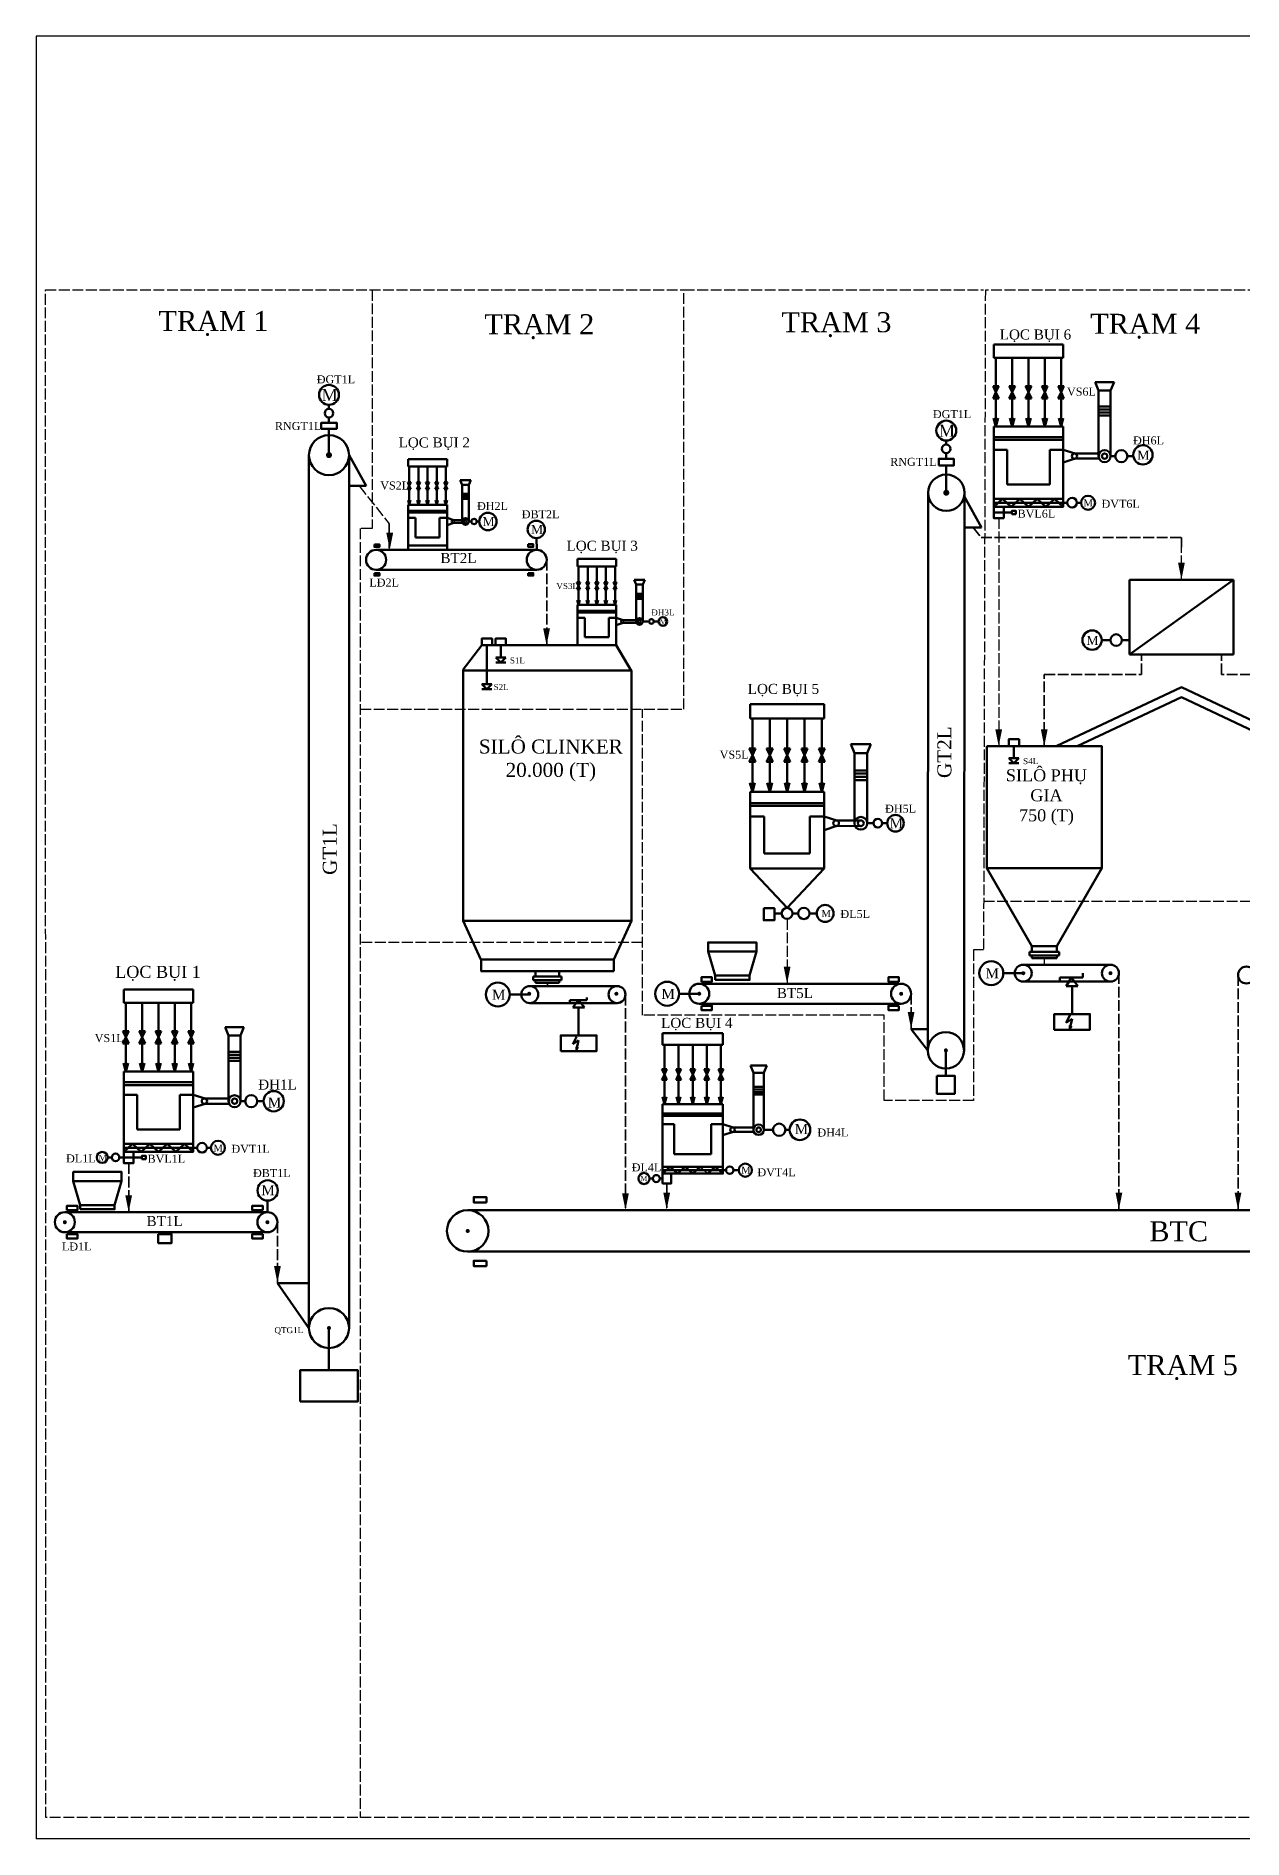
# Model space of a CAD drawing. Header units: millimetres. Extents: x 0 to 356400, y 0 to 90100.
# Drawn here: x 0 to 60313, y 0 to 90100 of the extents above; entities that cross this region are included whole.
import ezdxf

# ---------------------------------------------------------------- set-up
doc = ezdxf.new("R2010")
doc.units = ezdxf.units.MM
doc.header["$LTSCALE"] = 45
doc.linetypes.add('ACAD_ISO02W100', pattern=[15, 12, -3])
doc.layers.add('ASHADE', color=7, linetype='Continuous')
doc.layers.add('net dam', color=2, linetype='Continuous', lineweight=60)
doc.layers.add('net duc', color=1, linetype='ACAD_ISO02W100', lineweight=35)
doc.styles.add('chu', font='VNTIME.TTF', dxfattribs={"height": 300})

msp = doc.modelspace()

# ---------------------------------------------------------------- linework, layer by layer
at = {"color": 1, "linetype": 'Continuous'}
for p, q in [((356400, 90100), (0, 90100)), ((0, 90100), (0, 0)), ((356400, 0), (0, 0))]:
    msp.add_line(p, q, dxfattribs=at)
msp.add_line((33191, 33597), (33568, 33250))
for points in [[(17675, 64424, 0, 340, 0), (17675, 65274, 340, 340, 0)], [(57238, 62930, 0, 340, 0), (57238, 63780, 340, 340, 0)], [(25513, 59653, 0, 340, 0), (25513, 60503, 340, 340, 0)], [(50384, 54604, 0, 340, 0), (50384, 55454, 340, 340, 0)], [(37533, 42740, 0, 340, 0), (37533, 43590, 340, 340, 0)], [(43729, 40471, 0, 340, 0), (43729, 41321, 340, 340, 0)], [(29456, 31422, 0, 340, 0), (29456, 32272, 340, 340, 0)], [(31515, 31451, 0, 340, 0), (31515, 32301, 340, 340, 0)], [(54116, 31451, 0, 340, 0), (54116, 32301, 340, 340, 0)], [(60066, 31451, 0, 340, 0), (60066, 32301, 340, 340, 0)], [(4628, 31322, 0, 340, 0), (4628, 32172, 340, 340, 0)], [(12062, 27783, 0, 340, 0), (12062, 28633, 340, 340, 0)]]:
    msp.add_lwpolyline(points, format="xyseb")
at = {"layer": 'ASHADE', "linetype": 'ACAD_ISO02W100'}
for p, q in [((494, 1070), (470, 77410)), ((470, 77410), (32370, 77410)), ((16790, 77410), (16790, 65490)), ((32370, 56460), (32370, 77410)), ((32370, 77410), (47350, 77410)), ((47440, 77400), (47350, 44430)), ((352020, 77400), (47440, 77400)), ((16790, 65490), (16200, 65490)), ((16200, 65490), (16200, 1070)), ((16200, 56460), (32370, 56460)), ((30300, 41170), (30300, 56460)), ((47350, 46870), (67360, 46870)), ((30300, 44800), (16200, 44800)), ((47350, 44430), (46850, 44430)), ((46850, 44430), (46850, 36910)), ((42390, 41170), (30300, 41170)), ((42390, 36910), (42390, 41170)), ((46850, 36910), (42390, 36910)), ((86954, 1070), (494, 1070))]:
    msp.add_line(p, q, dxfattribs=at)
at = {"layer": 'net dam'}
for p, q in [((47859, 74682), (47859, 74150)), ((51333, 74682), (47859, 74682)), ((47859, 74150), (47859, 74013)), ((47859, 74013), (51333, 74013)), ((47968, 74013), (47968, 70584)), ((48782, 74013), (48782, 70584)), ((49596, 74013), (49596, 70584)), ((50410, 74013), (50410, 70584)), ((51224, 74013), (51224, 70584)), ((51333, 74150), (51333, 74682)), ((51333, 74150), (51333, 74013)), ((51333, 74013), (51333, 74150)), ((47824, 72608), (48112, 72608)), ((47968, 72298), (47824, 72608)), ((47968, 72298), (47824, 71989)), ((47968, 72298), (48112, 72608)), ((47968, 72298), (48112, 71989)), ((48782, 72298), (48638, 72608)), ((48638, 72608), (48926, 72608)), ((48782, 72298), (48638, 71989)), ((48782, 72298), (48926, 72608)), ((48782, 72298), (48926, 71989)), ((49596, 72298), (49452, 72608)), ((49452, 72608), (49740, 72608)), ((49596, 72298), (49452, 71989)), ((49596, 72298), (49740, 72608)), ((49596, 72298), (49740, 71989)), ((50266, 72608), (50554, 72608)), ((50410, 72298), (50266, 72608)), ((50410, 72298), (50266, 71989)), ((50410, 72298), (50554, 72608)), ((50410, 72298), (50554, 71989)), ((51224, 72298), (51080, 72608)), ((51080, 72608), (51368, 72608)), ((51224, 72298), (51080, 71989)), ((51224, 72298), (51368, 72608)), ((51224, 72298), (51368, 71989)), ((53101, 72391), (52930, 72809)), ((53870, 72809), (52930, 72809)), ((53101, 69106), (53101, 72391)), ((53101, 72391), (53700, 72391)), ((53700, 72391), (53870, 72809)), ((53700, 69106), (53700, 72391)), ((14639, 71474), (14639, 71672)), ((47824, 71989), (48112, 71989)), ((48638, 71989), (48926, 71989)), ((49452, 71989), (49740, 71989)), ((50266, 71989), (50554, 71989)), ((51080, 71989), (51368, 71989)), ((53101, 71581), (53700, 71581)), ((53101, 71431), (53700, 71431)), ((53101, 71281), (53700, 71281)), ((14639, 71041), (14639, 70778)), ((14639, 70476), (14639, 69232)), ((47968, 70584), (47855, 71006)), ((51333, 70584), (47859, 70584)), ((47859, 70584), (47859, 70051)), ((47968, 70584), (48081, 71006)), ((48782, 70584), (48669, 71006)), ((48782, 70584), (48894, 71006)), ((49596, 70584), (49483, 71006)), ((49596, 70584), (49708, 71006)), ((50410, 70584), (50297, 71006)), ((50410, 70584), (50522, 71006)), ((51224, 70584), (51111, 71006)), ((51224, 70584), (51336, 71006)), ((51333, 70051), (51333, 70584)), ((53101, 71131), (53700, 71131)), ((45487, 69687), (45487, 69886)), ((51333, 70051), (47859, 70051)), ((47859, 70051), (51333, 70051)), ((47859, 70051), (47859, 69915)), ((47859, 69915), (51333, 69915)), ((47859, 69425), (47859, 69915)), ((47859, 66978), (47859, 69425)), ((47859, 69425), (48527, 69425)), ((48527, 69425), (48527, 67690)), ((50665, 69425), (50665, 67690)), ((50665, 69425), (51333, 69425)), ((51333, 69915), (51333, 70051)), ((51333, 69425), (51333, 69915)), ((51333, 66978), (51333, 69425)), ((51333, 69425), (51934, 69233)), ((13639, 25533), (13639, 69157)), ((15639, 25533), (15639, 69157)), ((15639, 69157), (16494, 67615)), ((20537, 68963), (18592, 68963)), ((18592, 68963), (18592, 68665)), ((18592, 68665), (18592, 68588)), ((18592, 68588), (20537, 68588)), ((18653, 68588), (18653, 66667)), ((19109, 68588), (19109, 66667)), ((19565, 68588), (19565, 66667)), ((20020, 68588), (20020, 66667)), ((20476, 68588), (20476, 66667)), ((20537, 68665), (20537, 68963)), ((20537, 68665), (20537, 68588)), ((20537, 68588), (20537, 68665)), ((45487, 69254), (45487, 68979)), ((45487, 68596), (45487, 67352)), ((51333, 68787), (51934, 68980)), ((51934, 69233), (53129, 69233)), ((51934, 68980), (53129, 68980)), ((53700, 69106), (53926, 69106)), ((54524, 69106), (54837, 69106)), ((16494, 67615), (15639, 67615)), ((18572, 67801), (18734, 67801)), ((18653, 67628), (18572, 67801)), ((18653, 67628), (18572, 67454)), ((18653, 67628), (18734, 67801)), ((18653, 67628), (18734, 67454)), ((19109, 67628), (19028, 67801)), ((19028, 67801), (19189, 67801)), ((19109, 67628), (19028, 67454)), ((19109, 67628), (19189, 67801)), ((19109, 67628), (19189, 67454)), ((19565, 67628), (19484, 67801)), ((19484, 67801), (19645, 67801)), ((19565, 67628), (19484, 67454)), ((19565, 67628), (19645, 67801)), ((19565, 67628), (19645, 67454)), ((19940, 67801), (20101, 67801)), ((20020, 67628), (19940, 67801)), ((20020, 67628), (19940, 67454)), ((20020, 67628), (20101, 67801)), ((20020, 67628), (20101, 67454)), ((20476, 67628), (20395, 67801)), ((20395, 67801), (20557, 67801)), ((20476, 67628), (20395, 67454)), ((20476, 67628), (20557, 67801)), ((20476, 67628), (20557, 67454)), ((21289, 67680), (21193, 67913)), ((21720, 67913), (21193, 67913)), ((21289, 65840), (21289, 67680)), ((21289, 67680), (21624, 67680)), ((21624, 67680), (21720, 67913)), ((21624, 65840), (21624, 67680)), ((48527, 67690), (50665, 67690)), ((18572, 67454), (18734, 67454)), ((18653, 66667), (18590, 66904)), ((18653, 66667), (18716, 66904)), ((19028, 67454), (19189, 67454)), ((19109, 66667), (19046, 66904)), ((19109, 66667), (19172, 66904)), ((19484, 67454), (19645, 67454)), ((19565, 66667), (19501, 66904)), ((19565, 66667), (19628, 66904)), ((19940, 67454), (20101, 67454)), ((20020, 66667), (19957, 66904)), ((20020, 66667), (20083, 66904)), ((20395, 67454), (20557, 67454)), ((20476, 66667), (20413, 66904)), ((20476, 66667), (20539, 66904)), ((21289, 67226), (21624, 67226)), ((21289, 67142), (21624, 67142)), ((21289, 67058), (21624, 67058)), ((21289, 66974), (21624, 66974)), ((44558, 39409), (44579, 67277)), ((46373, 39409), (46395, 67289)), ((46395, 67078), (47250, 65536)), ((47859, 66578), (48293, 66978)), ((49596, 66778), (47859, 66778)), ((48293, 66978), (48727, 66578)), ((48727, 66578), (49162, 66978)), ((49162, 66978), (49596, 66578)), ((49596, 66578), (50030, 66978)), ((49596, 66778), (51532, 66778)), ((50030, 66978), (50465, 66578)), ((50465, 66578), (50899, 66978)), ((50899, 66978), (51333, 66578)), ((52017, 66778), (52221, 66778)), ((20537, 66667), (18592, 66667)), ((18592, 66667), (18592, 66369)), ((20537, 66369), (18592, 66369)), ((18592, 66369), (20537, 66369)), ((18592, 66369), (18592, 66293)), ((18592, 66293), (20537, 66293)), ((18592, 66019), (18592, 66293)), ((18592, 64648), (18592, 66019)), ((18592, 66019), (18966, 66019)), ((18966, 66019), (18966, 65047)), ((20163, 66019), (20163, 65047)), ((20163, 66019), (20537, 66019)), ((20537, 66369), (20537, 66667)), ((20537, 66293), (20537, 66369)), ((20537, 66019), (20537, 66293)), ((20537, 64648), (20537, 66019)), ((20537, 66019), (20874, 65911)), ((20874, 65911), (21305, 65911)), ((21624, 65840), (21756, 65840)), ((22023, 65840), (22146, 65840)), ((47859, 66295), (48765, 66295)), ((18966, 65047), (20163, 65047)), ((20537, 65661), (20874, 65769)), ((20874, 65769), (21305, 65769)), ((25014, 65009), (25019, 64424)), ((47250, 65536), (46395, 65536)), ((16994, 64424), (25019, 64424)), ((16994, 64424), (16994, 64424)), ((25019, 64424), (25019, 64424)), ((16994, 63424), (25019, 63424)), ((27050, 63968), (27050, 63670)), ((28996, 63968), (27050, 63968)), ((27050, 63670), (27050, 63593)), ((27050, 63593), (28996, 63593)), ((27111, 63593), (27111, 61672)), ((27567, 63593), (27567, 61672)), ((28023, 63593), (28023, 61672)), ((28478, 63593), (28478, 61672)), ((28934, 63593), (28934, 61672)), ((28996, 63670), (28996, 63968)), ((28996, 63670), (28996, 63593)), ((28996, 63593), (28996, 63670)), ((27030, 62806), (27192, 62806)), ((27111, 62633), (27030, 62806)), ((27111, 62633), (27030, 62459)), ((27030, 62459), (27192, 62459)), ((27111, 62633), (27192, 62806)), ((27111, 62633), (27192, 62459)), ((27567, 62633), (27486, 62806)), ((27486, 62806), (27647, 62806)), ((27567, 62633), (27486, 62459)), ((27486, 62459), (27647, 62459)), ((27567, 62633), (27647, 62806)), ((27567, 62633), (27647, 62459)), ((28023, 62633), (27942, 62806)), ((27942, 62806), (28103, 62806)), ((28023, 62633), (27942, 62459)), ((27942, 62459), (28103, 62459)), ((28023, 62633), (28103, 62806)), ((28023, 62633), (28103, 62459)), ((28398, 62806), (28559, 62806)), ((28478, 62633), (28398, 62806)), ((28478, 62633), (28398, 62459)), ((28398, 62459), (28559, 62459)), ((28478, 62633), (28559, 62806)), ((28478, 62633), (28559, 62459)), ((28934, 62633), (28854, 62806)), ((28854, 62806), (29015, 62806)), ((28934, 62633), (28854, 62459)), ((28854, 62459), (29015, 62459)), ((28934, 62633), (29015, 62806)), ((28934, 62633), (29015, 62459)), ((29985, 62685), (29890, 62918)), ((30416, 62918), (29890, 62918)), ((29985, 60845), (29985, 62685)), ((29985, 62685), (30321, 62685)), ((29985, 62231), (30321, 62231)), ((30321, 62685), (30416, 62918)), ((30321, 60845), (30321, 62685)), ((54641, 59190), (54641, 62930)), ((54641, 62930), (59835, 62930)), ((59835, 62930), (54641, 59190)), ((59835, 59190), (59835, 62930)), ((27111, 61672), (27048, 61909)), ((28996, 61672), (27050, 61672)), ((27050, 61672), (27050, 61374)), ((27050, 61374), (27050, 61298)), ((28996, 61374), (27050, 61374)), ((27050, 61374), (28996, 61374)), ((27050, 61024), (27050, 61298)), ((27050, 61298), (28996, 61298)), ((27111, 61672), (27174, 61909)), ((27567, 61672), (27504, 61909)), ((27567, 61672), (27630, 61909)), ((28023, 61672), (27960, 61909)), ((28023, 61672), (28086, 61909)), ((28478, 61672), (28415, 61909)), ((28478, 61672), (28541, 61909)), ((28934, 61672), (28871, 61909)), ((28934, 61672), (28997, 61909)), ((28996, 61374), (28996, 61672)), ((28996, 61298), (28996, 61374)), ((28996, 61024), (28996, 61298)), ((29985, 62147), (30321, 62147)), ((29985, 62063), (30321, 62063)), ((29985, 61979), (30321, 61979)), ((27050, 59653), (27050, 61024)), ((27050, 61024), (27424, 61024)), ((27424, 61024), (27424, 60052)), ((28621, 61024), (28621, 60052)), ((28621, 61024), (28996, 61024)), ((28996, 61024), (29332, 60916)), ((28996, 59653), (28996, 61024)), ((28996, 60666), (29332, 60774)), ((29332, 60916), (29985, 60916)), ((29332, 60774), (30001, 60774)), ((30321, 60845), (30637, 60845)), ((30863, 60844), (31110, 60844)), ((22284, 59653), (21351, 58445)), ((25551, 59653), (22272, 59653)), ((22531, 59653), (22531, 57704)), ((23223, 59653), (23223, 59046)), ((25551, 59653), (28994, 59653)), ((27050, 59653), (28996, 59653)), ((27424, 60052), (28621, 60052)), ((28996, 59653), (29750, 58355)), ((53689, 59912), (53257, 59912)), ((54641, 59912), (54268, 59912)), ((23223, 59046), (22973, 59046)), ((22973, 59046), (23223, 58801)), ((22973, 58801), (23473, 58801)), ((23223, 59046), (23473, 59046)), ((23223, 58801), (23473, 59046)), ((59835, 59190), (54641, 59190)), ((21351, 58448), (21351, 45876)), ((21351, 58396), (29750, 58396)), ((22281, 57704), (22531, 57459)), ((22531, 57704), (22281, 57704)), ((22531, 57459), (22781, 57704)), ((22531, 57704), (22781, 57704)), ((29750, 58396), (29750, 45887)), ((22281, 57459), (22781, 57459)), ((57238, 57566), (50983, 54604)), ((57238, 57068), (52035, 54604)), ((57238, 57566), (63494, 54604)), ((57238, 57068), (62442, 54604)), ((39386, 56708), (35680, 56708)), ((35680, 56708), (35680, 56140)), ((35680, 56140), (35680, 55994)), ((35680, 55994), (39386, 55994)), ((35796, 55994), (35796, 52336)), ((36664, 55994), (36664, 52336)), ((37533, 55994), (37533, 52336)), ((38401, 55994), (38401, 52336)), ((39269, 55994), (39269, 52336)), ((39386, 56140), (39386, 56708)), ((39386, 55994), (39386, 56140)), ((39386, 56140), (39386, 55994)), ((35642, 54495), (35950, 54495)), ((35796, 54165), (35642, 54495)), ((35796, 54165), (35642, 53834)), ((35796, 54165), (35950, 54495)), ((35796, 54165), (35950, 53834)), ((36511, 54495), (36818, 54495)), ((36664, 54165), (36511, 54495)), ((36664, 54165), (36511, 53834)), ((36664, 54165), (36818, 54495)), ((36664, 54165), (36818, 53834)), ((37379, 54495), (37687, 54495)), ((37533, 54165), (37379, 54495)), ((37533, 54165), (37379, 53834)), ((37533, 54165), (37687, 54495)), ((37533, 54165), (37687, 53834)), ((38247, 54495), (38555, 54495)), ((38401, 54165), (38247, 54495)), ((38401, 54165), (38247, 53834)), ((38401, 54165), (38555, 54495)), ((38401, 54165), (38555, 53834)), ((39115, 54495), (39423, 54495)), ((39269, 54165), (39115, 54495)), ((39269, 54165), (39115, 53834)), ((39269, 54165), (39423, 54495)), ((39269, 54165), (39423, 53834)), ((41718, 54709), (40715, 54709)), ((40897, 54264), (40715, 54709)), ((40897, 50760), (40897, 54264)), ((40897, 54264), (41536, 54264)), ((41536, 54264), (41718, 54709)), ((41536, 50760), (41536, 54264)), ((48870, 54619), (48870, 54011)), ((35642, 53834), (35950, 53834)), ((36511, 53834), (36818, 53834)), ((37379, 53834), (37687, 53834)), ((38247, 53834), (38555, 53834)), ((39115, 53834), (39423, 53834)), ((40897, 53400), (41536, 53400)), ((40897, 53240), (41536, 53240)), ((48620, 54011), (48870, 53766)), ((48870, 54011), (48620, 54011)), ((48620, 53766), (49120, 53766)), ((48870, 53766), (49120, 54011)), ((48870, 54011), (49120, 54011)), ((35796, 52336), (35676, 52787)), ((39386, 52336), (35680, 52336)), ((35680, 52336), (35680, 51768)), ((35796, 52336), (35916, 52787)), ((36664, 52336), (36544, 52787)), ((36664, 52336), (36785, 52787)), ((37533, 52336), (37413, 52787)), ((37533, 52336), (37653, 52787)), ((38401, 52336), (38281, 52787)), ((38401, 52336), (38521, 52787)), ((39269, 52336), (39149, 52787)), ((39269, 52336), (39389, 52787)), ((39386, 51768), (39386, 52336)), ((40897, 53080), (41536, 53080)), ((40897, 52920), (41536, 52920)), ((35680, 51768), (39386, 51768)), ((39386, 51768), (35680, 51768)), ((35680, 51768), (35680, 51622)), ((35680, 51622), (39386, 51622)), ((35680, 51100), (35680, 51622)), ((39386, 51622), (39386, 51768)), ((39386, 51100), (39386, 51622)), ((35680, 48490), (35680, 51100)), ((35680, 51100), (36392, 51100)), ((36392, 51100), (36392, 49249)), ((38673, 51100), (38673, 49249)), ((38673, 51100), (39386, 51100)), ((39386, 51100), (40026, 50895)), ((39386, 48490), (39386, 51100)), ((39386, 50420), (40026, 50625)), ((40026, 50895), (41217, 50902)), ((40026, 50625), (41217, 50618)), ((41536, 50760), (41843, 50760)), ((42279, 50760), (42534, 50760)), ((36392, 49249), (38673, 49249)), ((35680, 48490), (39386, 48490)), ((37533, 46528), (35680, 48490)), ((37533, 46528), (39386, 48490)), ((47508, 48516), (49756, 44617)), ((53261, 48516), (51013, 44617)), ((37260, 46255), (36896, 46255)), ((37806, 46255), (38086, 46255)), ((38655, 46255), (39006, 46255)), ((21351, 45887), (29750, 45887)), ((21351, 45887), (22229, 43950)), ((29750, 45887), (28872, 43950)), ((33933, 43144), (33585, 44347)), ((35654, 43144), (36002, 44347)), ((50384, 44329), (49644, 44329)), ((49644, 44329), (49644, 44154)), ((50384, 44154), (49644, 44154)), ((49756, 44617), (49756, 44329)), ((49756, 44617), (51013, 44617)), ((49756, 44011), (49756, 44154)), ((50384, 44329), (51125, 44329)), ((50384, 44154), (51125, 44154)), ((51013, 44617), (51013, 44329)), ((51013, 44011), (51013, 44154)), ((51125, 44329), (51125, 44154)), ((22229, 43950), (28872, 43950)), ((22229, 43368), (28872, 43368)), ((22248, 43950), (22248, 43368)), ((24952, 43368), (24952, 43093)), ((26149, 43368), (26149, 43093)), ((28872, 43950), (28872, 43368)), ((49336, 43267), (48336, 43267)), ((49336, 43691), (50671, 43691)), ((49756, 44011), (51013, 44011)), ((50671, 43691), (51455, 43691)), ((50713, 43691), (51497, 43691)), ((51455, 43691), (51484, 43691)), ((51484, 43691), (53693, 43691)), ((51497, 43691), (51526, 43691)), ((52307, 43268), (52307, 43058)), ((7854, 42445), (4379, 42445)), ((4379, 42445), (4379, 41913)), ((7854, 41913), (7854, 42445)), ((24675, 42622), (29032, 42622)), ((25551, 43093), (24845, 43093)), ((24845, 43093), (24845, 42926)), ((25551, 42926), (24845, 42926)), ((24952, 42790), (24952, 42926)), ((24952, 42790), (26149, 42790)), ((25551, 43093), (26256, 43093)), ((25551, 42926), (26256, 42926)), ((26149, 42790), (26149, 42926)), ((26256, 43093), (26256, 42926)), ((33141, 42740), (43229, 42740)), ((43229, 42740), (43229, 42740)), ((49336, 42843), (50671, 42843)), ((50671, 42843), (51455, 42843)), ((50713, 42843), (51497, 42843)), ((50914, 42843), (51697, 42843)), ((51165, 43058), (51165, 42844)), ((52307, 43058), (51165, 43058)), ((51484, 42843), (53693, 42843)), ((51486, 42615), (51745, 43058)), ((51486, 42615), (52063, 42615)), ((51497, 42843), (51526, 42843)), ((51726, 42843), (51697, 42843)), ((51730, 42843), (51760, 42843)), ((51745, 43058), (52063, 42615)), ((51775, 41223), (51775, 42615)), ((4379, 41913), (4379, 41777)), ((4379, 41777), (7854, 41777)), ((4488, 41777), (4488, 38347)), ((5302, 41777), (5302, 38347)), ((6116, 41777), (6116, 38347)), ((6930, 41777), (6930, 38347)), ((7744, 41777), (7744, 38347)), ((7854, 41777), (7854, 41913)), ((7854, 41913), (7854, 41777)), ((24675, 42198), (23675, 42198)), ((24675, 41774), (26011, 41774)), ((26011, 41774), (29032, 41774)), ((27532, 41916), (26671, 41916)), ((26671, 41916), (26671, 41774)), ((26826, 41546), (27114, 41916)), ((26826, 41546), (27403, 41546)), ((26836, 41774), (26866, 41774)), ((27066, 41774), (27037, 41774)), ((27070, 41774), (27099, 41774)), ((27114, 41916), (27403, 41546)), ((27114, 40154), (27114, 41546)), ((27532, 41916), (27532, 42057)), ((33141, 42240), (32141, 42240)), ((33141, 41740), (43229, 41740)), ((10391, 40572), (9450, 40572)), ((9621, 40154), (9450, 40572)), ((10220, 40154), (10391, 40572)), ((51667, 41162), (51478, 40789)), ((51478, 40789), (51775, 40988)), ((51670, 40500), (51662, 40658)), ((51662, 40658), (51743, 40641)), ((51775, 40988), (51670, 40500)), ((51670, 40500), (51743, 40641)), ((4488, 40062), (4344, 40371)), ((4344, 40371), (4632, 40371)), ((4488, 40062), (4344, 39752)), ((4344, 39752), (4632, 39752)), ((4488, 40062), (4632, 40371)), ((4488, 40062), (4632, 39752)), ((5158, 40371), (5446, 40371)), ((5302, 40062), (5158, 40371)), ((5302, 40062), (5158, 39752)), ((5158, 39752), (5446, 39752)), ((5302, 40062), (5446, 40371)), ((5302, 40062), (5446, 39752)), ((5972, 40371), (6260, 40371)), ((6116, 40062), (5972, 40371)), ((6116, 40062), (5972, 39752)), ((5972, 39752), (6260, 39752)), ((6116, 40062), (6260, 40371)), ((6116, 40062), (6260, 39752)), ((6930, 40062), (6786, 40371)), ((6786, 40371), (7074, 40371)), ((6930, 40062), (6786, 39752)), ((6786, 39752), (7074, 39752)), ((6930, 40062), (7074, 40371)), ((6930, 40062), (7074, 39752)), ((7600, 40371), (7888, 40371)), ((7744, 40062), (7600, 40371)), ((7744, 40062), (7600, 39752)), ((7600, 39752), (7888, 39752)), ((7744, 40062), (7888, 40371)), ((7744, 40062), (7888, 39752)), ((9621, 36869), (9621, 40154)), ((9621, 40154), (10220, 40154)), ((10220, 36869), (10220, 40154)), ((27006, 40093), (26818, 39720)), ((26818, 39720), (27115, 39919)), ((27115, 39919), (27010, 39430)), ((34321, 40274), (31309, 40274)), ((31309, 40274), (31309, 39813)), ((31309, 39813), (31309, 39694)), ((31309, 39694), (34321, 39694)), ((31404, 39694), (31404, 36722)), ((32110, 39694), (32110, 36722)), ((32815, 39694), (32815, 36722)), ((33520, 39694), (33520, 36722)), ((34226, 39694), (34226, 36722)), ((34321, 39813), (34321, 40274)), ((34321, 39694), (34321, 39813)), ((34321, 39813), (34321, 39694)), ((44558, 39409), (43729, 40471)), ((43729, 40471), (44558, 40471)), ((4488, 38347), (4376, 38769)), ((4488, 38347), (4601, 38769)), ((5302, 38347), (5190, 38769)), ((5302, 38347), (5415, 38769)), ((6116, 38347), (6004, 38769)), ((6116, 38347), (6229, 38769)), ((6930, 38347), (6818, 38769)), ((6930, 38347), (7043, 38769)), ((7744, 38347), (7632, 38769)), ((7744, 38347), (7857, 38769)), ((9621, 39344), (10220, 39344)), ((9621, 39194), (10220, 39194)), ((9621, 39044), (10220, 39044)), ((9621, 38894), (10220, 38894)), ((27002, 39589), (27082, 39572)), ((27010, 39430), (27002, 39589)), ((27010, 39430), (27082, 39572)), ((45466, 39409), (45466, 38144)), ((7854, 38347), (4379, 38347)), ((4379, 38347), (4379, 37814)), ((7854, 37814), (7854, 38347)), ((31404, 38208), (31279, 38477)), ((31279, 38477), (31529, 38477)), ((31404, 38208), (31279, 37939)), ((31279, 37939), (31529, 37939)), ((31404, 38208), (31529, 38477)), ((31404, 38208), (31529, 37939)), ((31985, 38477), (32234, 38477)), ((32110, 38208), (31985, 38477)), ((32110, 38208), (31985, 37939)), ((31985, 37939), (32234, 37939)), ((32110, 38208), (32234, 38477)), ((32110, 38208), (32234, 37939)), ((32815, 38208), (32690, 38477)), ((32690, 38477), (32940, 38477)), ((32815, 38208), (32690, 37939)), ((32690, 37939), (32940, 37939)), ((32815, 38208), (32940, 38477)), ((32815, 38208), (32940, 37939)), ((33520, 38208), (33396, 38477)), ((33396, 38477), (33645, 38477)), ((33520, 38208), (33396, 37939)), ((33396, 37939), (33645, 37939)), ((33520, 38208), (33645, 38477)), ((33520, 38208), (33645, 37939)), ((34226, 38208), (34101, 38477)), ((34101, 38477), (34351, 38477)), ((34226, 38208), (34101, 37939)), ((34101, 37939), (34351, 37939)), ((34226, 38208), (34351, 38477)), ((34226, 38208), (34351, 37939)), ((35852, 38288), (35705, 38650)), ((36519, 38650), (35705, 38650)), ((35852, 35441), (35852, 38288)), ((35852, 38288), (36372, 38288)), ((36372, 38288), (36519, 38650)), ((36372, 35441), (36372, 38288)), ((4379, 37814), (7854, 37814)), ((7854, 37814), (4379, 37814)), ((4379, 37814), (4379, 37678)), ((4379, 37188), (4379, 37678)), ((4379, 37678), (7854, 37678)), ((4379, 34741), (4379, 37188)), ((4379, 37188), (5047, 37188)), ((5047, 37188), (5047, 35453)), ((7185, 37188), (7185, 35453)), ((7185, 37188), (7854, 37188)), ((7854, 37678), (7854, 37814)), ((7854, 37188), (7854, 37678)), ((7854, 34741), (7854, 37188)), ((7854, 37188), (8454, 36996)), ((8454, 36996), (9649, 36996)), ((31404, 36722), (31307, 37088)), ((31404, 36722), (31502, 37088)), ((32110, 36722), (32012, 37088)), ((32110, 36722), (32207, 37088)), ((32815, 36722), (32717, 37088)), ((32815, 36722), (32913, 37088)), ((33520, 36722), (33423, 37088)), ((33520, 36722), (33618, 37088)), ((34226, 36722), (34128, 37088)), ((34226, 36722), (34324, 37088)), ((35852, 37586), (36372, 37586)), ((35852, 37456), (36372, 37456)), ((35852, 37326), (36372, 37326)), ((35852, 37196), (36372, 37196)), ((7854, 36550), (8454, 36743)), ((8454, 36743), (9649, 36743)), ((10220, 36869), (10446, 36869)), ((11044, 36869), (11357, 36869)), ((34321, 36722), (31309, 36722)), ((31309, 36722), (31309, 36261)), ((31309, 36261), (34321, 36261)), ((34321, 36261), (31309, 36261)), ((31309, 36261), (31309, 36142)), ((31309, 36142), (34321, 36142)), ((31309, 35718), (31309, 36142)), ((34321, 36261), (34321, 36722)), ((34321, 36142), (34321, 36261)), ((34321, 35718), (34321, 36142)), ((5047, 35453), (7185, 35453)), ((31309, 33597), (31309, 35718)), ((31309, 35718), (31888, 35718)), ((31888, 35718), (31888, 34214)), ((33742, 35718), (34321, 35718)), ((33742, 35718), (33742, 34214)), ((34321, 33597), (34321, 35718)), ((34321, 35718), (34841, 35551)), ((34321, 35165), (34841, 35332)), ((34841, 35551), (35877, 35551)), ((34841, 35332), (35877, 35332)), ((36372, 35441), (36825, 35441)), ((37445, 35441), (37658, 35441)), ((4379, 34341), (4813, 34741)), ((6116, 34541), (4379, 34541)), ((4813, 34741), (5247, 34341)), ((5247, 34341), (5682, 34741)), ((5682, 34741), (6116, 34341)), ((6116, 34341), (6550, 34741)), ((6116, 34541), (8053, 34541)), ((6550, 34741), (6985, 34341)), ((6985, 34341), (7419, 34741)), ((7419, 34741), (7854, 34341)), ((8537, 34541), (8741, 34541)), ((3781, 34058), (3581, 34058)), ((4379, 34058), (4161, 34058)), ((4379, 34058), (5285, 34058)), ((31309, 33250), (31686, 33597)), ((32815, 33423), (31309, 33423)), ((31686, 33597), (32062, 33250)), ((31888, 34214), (33742, 34214)), ((32062, 33250), (32439, 33597)), ((32439, 33597), (32815, 33250)), ((32815, 33250), (33191, 33597)), ((32815, 33423), (34481, 33423)), ((33568, 33250), (33944, 33597)), ((33944, 33597), (34321, 33250)), ((34851, 33423), (35116, 33423)), ((2205, 31676), (1858, 32879)), ((3926, 31676), (4274, 32879)), ((30818, 33005), (30657, 33005)), ((31309, 33005), (31171, 33005)), ((11570, 31901), (11569, 31322)), ((1438, 31322), (1438, 31322)), ((1438, 31322), (11562, 31322)), ((11438, 31322), (11438, 31322)), ((21572, 31422), (63767, 31422)), ((1438, 30322), (11562, 30322)), ((21572, 29350), (63767, 29350)), ((13639, 25533), (12062, 27783)), ((12062, 27783), (13639, 27783)), ((13639, 25533), (13639, 25533)), ((14639, 25533), (14639, 23421))]:
    msp.add_line(p, q, dxfattribs=at)
for points in [[(14253, 70476), (15025, 70476), (15025, 70778), (14253, 70778)], [(45113, 68632), (45862, 68632), (45862, 68979), (45113, 68979)], [(47859, 66578), (51333, 66578), (51333, 66978), (47859, 66978)], [(47859, 66578), (48357, 66578), (48357, 66012), (47859, 66012)], [(48767, 66213), (48959, 66213), (48959, 66377), (48767, 66377)], [(16911, 64697), (17161, 64697), (17161, 64568), (16911, 64568)], [(18592, 64424), (20537, 64424), (20537, 64648), (18592, 64648)], [(24596, 64701), (24846, 64701), (24846, 64572), (24596, 64572)], [(16911, 63263), (17161, 63263), (17161, 63134), (16911, 63134)], [(24596, 63262), (24846, 63262), (24846, 63133), (24596, 63133)], [(22272, 59653), (22790, 59653), (22790, 59992), (22272, 59992)], [(22964, 59653), (23483, 59653), (23483, 59992), (22964, 59992)], [(47508, 54604), (53261, 54604), (53261, 48516), (47508, 48516)], [(48610, 54619), (49129, 54619), (49129, 54958), (48610, 54958)], [(36365, 46515), (36896, 46515), (36896, 45912), (36365, 45912)], [(33585, 44347), (36002, 44347), (36002, 44801), (33585, 44801)], [(33247, 42839), (33773, 42839), (33773, 43060), (33247, 43060)], [(33933, 42934), (35654, 42934), (35654, 43144), (33933, 43144)], [(43124, 42839), (42598, 42839), (42598, 43060), (43124, 43060)], [(33247, 41642), (33773, 41642), (33773, 41420), (33247, 41420)], [(43124, 41642), (42598, 41642), (42598, 41420), (43124, 41420)], [(50881, 40442), (52669, 40442), (52669, 41223), (50881, 41223)], [(26220, 39373), (28008, 39373), (28008, 40154), (26220, 40154)], [(45022, 38144), (45909, 38144), (45909, 37238), (45022, 37238)], [(4379, 34341), (7854, 34341), (7854, 34741), (4379, 34741)], [(4379, 34341), (4877, 34341), (4877, 33775), (4379, 33775)], [(5287, 33976), (5480, 33976), (5480, 34140), (5287, 34140)], [(31309, 33250), (34321, 33250), (34321, 33597), (31309, 33597)], [(1858, 32879), (4274, 32879), (4274, 33334), (1858, 33334)], [(31309, 33250), (31741, 33250), (31741, 32760), (31309, 32760)], [(1543, 31421), (2070, 31421), (2070, 31642), (1543, 31642)], [(2205, 31466), (3926, 31466), (3926, 31676), (2205, 31676)], [(11332, 31421), (10806, 31421), (10806, 31642), (11332, 31642)], [(22503, 31812), (21872, 31812), (21872, 32078), (22503, 32078)], [(1543, 30224), (2070, 30224), (2070, 30002), (1543, 30002)], [(6105, 30224), (6770, 30224), (6770, 29781), (6105, 29781)], [(11332, 30224), (10806, 30224), (10806, 30002), (11332, 30002)], [(22503, 28892), (21872, 28892), (21872, 28626), (22503, 28626)], [(13193, 21865), (16085, 21865), (16085, 23421), (13193, 23421)]]:
    msp.add_lwpolyline(points, close=True, dxfattribs=at)
for points, const_width in [([(14564, 69157, 1), (14714, 69157, 1)], 150), ([(45412, 67277, 1), (45562, 67277, 1)], 150), ([(49286, 43267, 1), (49386, 43267, 1)], 100), ([(53643, 43267, 1), (53743, 43267, 1)], 100), ([(24594, 42237, 1), (24694, 42237, 1)], 100), ([(28951, 42237, 1), (29051, 42237, 1)], 100), ([(33091, 42240, 1), (33191, 42240, 1)], 100), ([(43182, 42235, 1), (43282, 42235, 1)], 100), ([(45416, 39409, 1), (45516, 39409, 1)], 100), ([(1388, 30822, 1), (1488, 30822, 1)], 100), ([(11512, 30822, 1), (11612, 30822, 1)], 100), ([(21522, 30386, 1), (21622, 30386, 1)], 100), ([(14589, 25533, 1), (14689, 25533, 1)], 100)]:
    msp.add_lwpolyline(points, format="xyb", close=True, dxfattribs=dict(at, const_width=const_width))
msp.add_lwpolyline([(48108, 54604, 0, 340, 0), (48108, 55454, 340, 340, 0)], format="xyseb", dxfattribs=at)
for centre, radius in [((14639, 72169), 497), ((14639, 71257), 216), ((45487, 70383), 497), ((14639, 69157), 1000), ((45487, 69471), 216), ((53400, 69106), 300), ((54235, 69106), 302), ((55314, 69170), 482), ((51893, 69106), 133), ((53400, 69106), 133), ((45487, 67277), 908), ((51775, 66778), 242), ((52571, 66778), 350), ((20851, 65840), 74.5), ((21456, 65840), 168), ((21456, 65840), 74.5), ((21889, 65840), 134), ((22579, 65840), 434), ((24999, 65442), 434), ((16994, 63924), 500), ((25019, 63924), 500), ((29309, 60845), 74.5), ((30153, 60845), 168), ((30153, 60845), 74.5), ((30751, 60845), 115), ((31329, 60844), 218), ((52775, 59912), 482), ((53979, 59912), 289), ((39983, 50760), 142), ((41217, 50760), 319), ((41217, 50760), 142), ((42061, 50760), 218), ((42950, 50760), 416), ((37533, 46255), 273), ((38370, 46255), 285), ((39435, 46255), 423), ((47737, 43267), 599), ((49336, 43267), 424), ((53693, 43267), 424), ((60490, 43175), 424), ((23077, 42198), 599), ((24675, 42198), 424), ((29032, 42198), 424), ((31542, 42240), 599), ((33141, 42240), 500), ((43229, 42240), 500), ((45466, 39409), 908), ((8413, 36869), 133), ((9920, 36869), 300), ((9920, 36869), 133), ((10755, 36869), 302), ((11876, 36869), 508), ((34806, 35441), 115), ((36112, 35441), 260), ((36112, 35441), 115), ((37135, 35441), 310), ((38173, 35441), 515), ((3305, 34058), 276), ((3971, 34058), 190), ((8295, 34541), 242), ((9091, 34541), 350), ((34666, 33423), 185), ((35445, 33423), 329), ((11574, 32409), 508), ((30379, 33005), 278), ((30994, 33004), 176), ((1438, 30822), 500), ((11562, 30822), 500), ((21572, 30386), 1036), ((14639, 25533), 1000)]:
    msp.add_circle(centre, radius, dxfattribs=at)
for points in [[(51743, 40641), (51662, 40658), (51670, 40500)], [(27082, 39572), (27002, 39589), (27010, 39430)]]:
    msp.add_solid(points, dxfattribs=at)
at = {"layer": 'net duc', "lineweight": 30}
for p, q in [((16154, 67615), (17643, 65725)), ((48108, 66012), (48108, 54604)), ((57238, 62930), (57238, 64565)), ((37533, 45981), (37533, 42740)), ((50384, 44011), (50384, 43691))]:
    msp.add_line(p, q, dxfattribs=at)
at = {"layer": 'net duc'}
for p, q in [((17643, 65725), (17643, 64424)), ((46823, 65536), (47229, 65048)), ((47229, 65048), (57238, 65048)), ((57238, 65048), (57238, 64565)), ((25519, 63924), (25519, 59653)), ((55242, 58198), (55242, 59190)), ((59235, 58198), (59235, 59190)), ((50384, 54604), (50384, 58198)), ((50384, 58198), (55242, 58198)), ((64092, 58198), (59235, 58198)), ((54116, 43267), (54116, 31422)), ((60066, 43175), (60066, 31422)), ((29456, 42198), (29456, 31422)), ((43729, 42240), (43729, 40471)), ((4628, 33775), (4628, 31322)), ((31525, 32760), (31530, 31451)), ((12062, 30822), (12062, 27783))]:
    msp.add_line(p, q, dxfattribs=at)
at = {"layer": 'net duc', "linetype": 'ACAD_ISO02W100'}
msp.add_line((25551, 42790), (25551, 42622), dxfattribs=at)

# ---------------------------------------------------------------- texts
at = {"lineweight": 30, "insert": (48161, 75436), "char_height": 500, "width": 3776.73, "attachment_point": 1, "style": 'chu'}
msp.add_mtext('L{\\f.VnTimeH|b0|i0|c0|p34;äC BôI 6}', dxfattribs=at)
at = {"layer": 'ASHADE', "linetype": 'ACAD_ISO02W100', "char_height": 1000, "attachment_point": 1, "style": 'chu'}
for s, insert, width in [('{\\f.VnTimeH|b0|i0|c0|p34;tr¹m 1}', (6120, 76360), 6240), ('{\\f.VnTimeH|b0|i0|c0|p34;tr¹m 2}', (22400, 76200), 8010), ('{\\f.VnTimeH|b0|i0|c0|p34;tr¹m 3}', (37250, 76300), 8010), ('{\\f.VnTimeH|b0|i0|c0|p34;tr¹m 4}', (52680, 76220), 6500), ('{\\f.VnTimeH|b0|i0|c0|p34;tr¹m 5}', (54560, 24180), 8010)]:
    msp.add_mtext(s, dxfattribs=dict(at, insert=insert, width=width))
at = {"layer": 'net dam', "style": 'chu'}
for s, insert, char_height, width, attachment_point in [('§GT1L', (14029, 73144), 400, 2584.74, 1), ('VS6L', (51520, 72530), 400, 1101.55, 1), ('§GT1L', (44819, 71406), 400, 2584.74, 1), ('RNGT1L', (11937, 70814), 400, 2080.4, 1), ('{\\f.VnTimeH|b0|i0|c0|p34;LäC BôI 2}', (18118, 70040), 500, 3891.19, 1), ('§H6L', (54822, 70093), 400, 1595.55, 1), ('RNGT1L', (42687, 69021), 400, 2080.4, 1), ('VS2L', (17202, 67839), 400, 1059.12, 1), ('§H2L', (22037, 66814), 400, 1179.03, 1), ('§VT6L', (53246, 66927), 400, 1595.55, 1), ('§BT2L', (24274, 66404), 400, 1583.77, 1), ('BVL6L', (49052, 66431), 400, 2260.99, 1), ('{\\f.VnTimeH|b0|i0|c0|p34;LäC BôI 3}', (26510, 64879), 500, 3660.85, 1), ('BT2L', (20208, 64264), 500, 2625.34, 1), ('L§2L', (16659, 62990), 400, 835.34, 1), ('VS3L', (26001, 62767), 300, 994.58, 1), ('§H3L', (30745, 61444), 300, 1179.03, 1), ('S1L', (23679, 59047), 300, 830.15, 1), ('S2L', (22865, 57717), 300, 673.98, 1), ('{\\f.VnTimeH|b0|i0|c0|p34;LäC BôI 5}', (35568, 57725), 500, 3736.9, 1), ('{\\f.VnTimeH|b0|i0|c0|p34;SIL¤ CLINKER\\P20.000 (t)}', (25726, 53896), 700, 7351.94, 5), ('VS5L', (34163, 54390), 400, 994.58, 1), ('{\\f.VnTimeH|b0|i0|c0|p34;SIL¤ PHô GIA\\P750 (t)}', (50493, 52058), 600, 4510.95, 5), ('S4L', (49325, 54013), 300, 830.15, 1), ('§H5L', (42431, 51688), 400, 1179.03, 1), ('§L5L', (40198, 46427), 400, 1179.03, 1), ('L{\\f.VnTimeH|b0|i0|c0|p34;äC BôI 1}', (3955, 43634), 600, 4310.23, 1), ('BT5L', (37020, 42523), 500, 2999.87, 1), ('{\\f.VnTimeH|b0|i0|c0|p34;LäC BôI 4}', (31236, 41033), 500, 3828.09, 1), ('VS1L', (2933, 40224), 400, 1291.55, 1), ('§H1L', (11102, 37951), 500, 1966.85, 1), ('§H4L', (39048, 35505), 400, 1179.03, 1), ('§VT1L', (9766, 34690), 400, 1595.55, 1), ('§L1L', (1500, 34209), 400, 1642.19, 1), ('BVL1L', (5572, 34194), 400, 2260.99, 1), ('§BT1L', (10842, 33478), 400, 1595.55, 1), ('§L4L', (29769, 33763), 400, 1179.03, 1), ('§VT4L', (36048, 33519), 400, 1179.03, 1), ('BT1L', (5521, 31128), 500, 4396.19, 1), ('BTC', (55634, 30868), 1000, 3772.81, 1), ('L§1L', (1293, 29808), 400, 1160.56, 1), ('QTG1L', (11913, 25578), 300, 1625.67, 1)]:
    msp.add_mtext(s, dxfattribs=dict(at, insert=insert, char_height=char_height, width=width, attachment_point=attachment_point))
at = {"layer": 'net dam'}
for insert, char_height, width, attachment_point in [((14265, 72459), 600, 705.96, 1), ((45113, 70673), 600, 705.96, 1), ((55335, 69153), 450, 748.2, 5), ((52346, 66940), 350, 506.44, 1), ((22314, 66058), 450, 581.56, 1), ((24733, 65660), 450, 581.56, 1), ((31170, 60954), 250, 374.34, 1), ((52795, 59895), 450, 748.2, 5), ((42653, 51006), 500, 588.47, 1), ((39249, 46422), 350, 441.18, 1), ((47448, 43510), 500, 422.46, 1), ((22788, 42440), 500, 422.46, 1), ((31253, 42483), 500, 422.46, 1), ((11580, 37053), 500, 506.44, 1), ((37915, 35725), 500, 521.07, 1), ((8866, 34703), 350, 506.44, 1), ((3129, 34183), 300, 346.61, 1), ((35238, 33605), 350, 411.9, 1), ((11259, 32672), 500, 506.44, 1), ((30208, 33129), 250, 324.31, 1)]:
    msp.add_mtext('{\\fVNtimes new roman|b0|i0|c0|p34;M}', dxfattribs=dict(at, insert=insert, char_height=char_height, width=width, attachment_point=attachment_point))
at = {"layer": 'net dam', "char_height": 700, "width": 1900.43, "attachment_point": 1, "rotation": 90, "style": 'chu'}
for s, insert in [('GT2L', (45042, 53018)), ('GT1L', (14329, 48178))]:
    msp.add_mtext(s, dxfattribs=dict(at, insert=insert))

doc.saveas('drawing.dxf')
